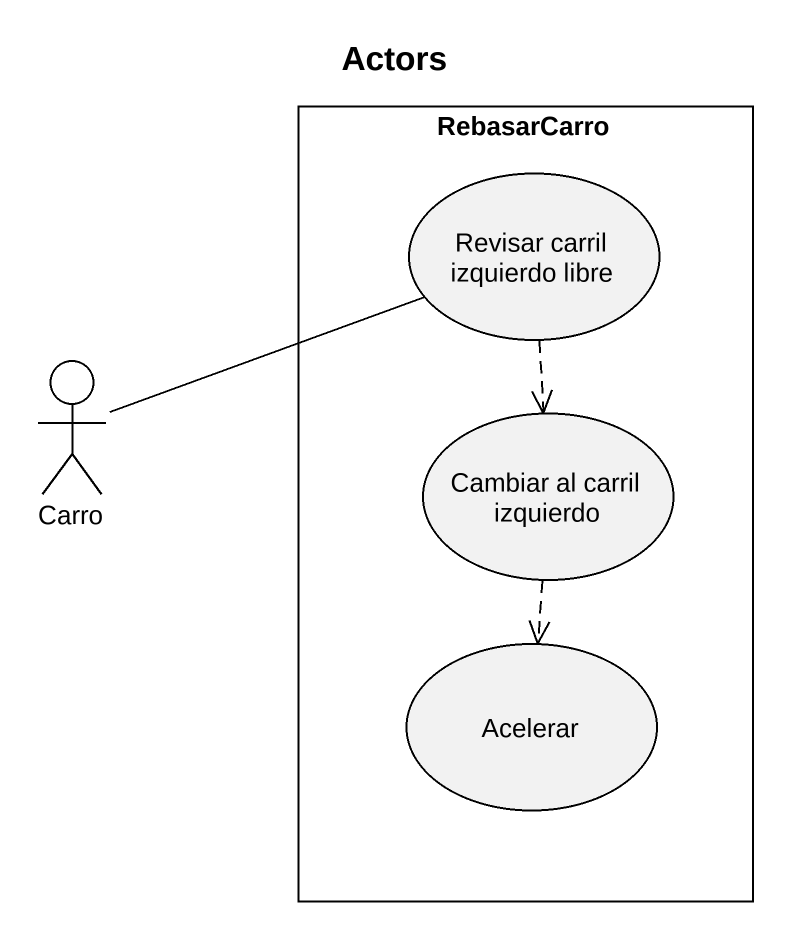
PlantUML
@startuml
title Actors
rectangle RebasarCarro {
  usecase "Revisar carril izquierdo libre" as Revisar_carril_izquierdo
  usecase "Cambiar al carril izquierdo" as Cambiar_al_carril_izquierdo
  usecase Acelerar
}
actor Carro
Revisar_carril_izquierdo ..> Cambiar_al_carril_izquierdo
Carro -right- Revisar_carril_izquierdo
Cambiar_al_carril_izquierdo ..> Acelerar
@enduml
